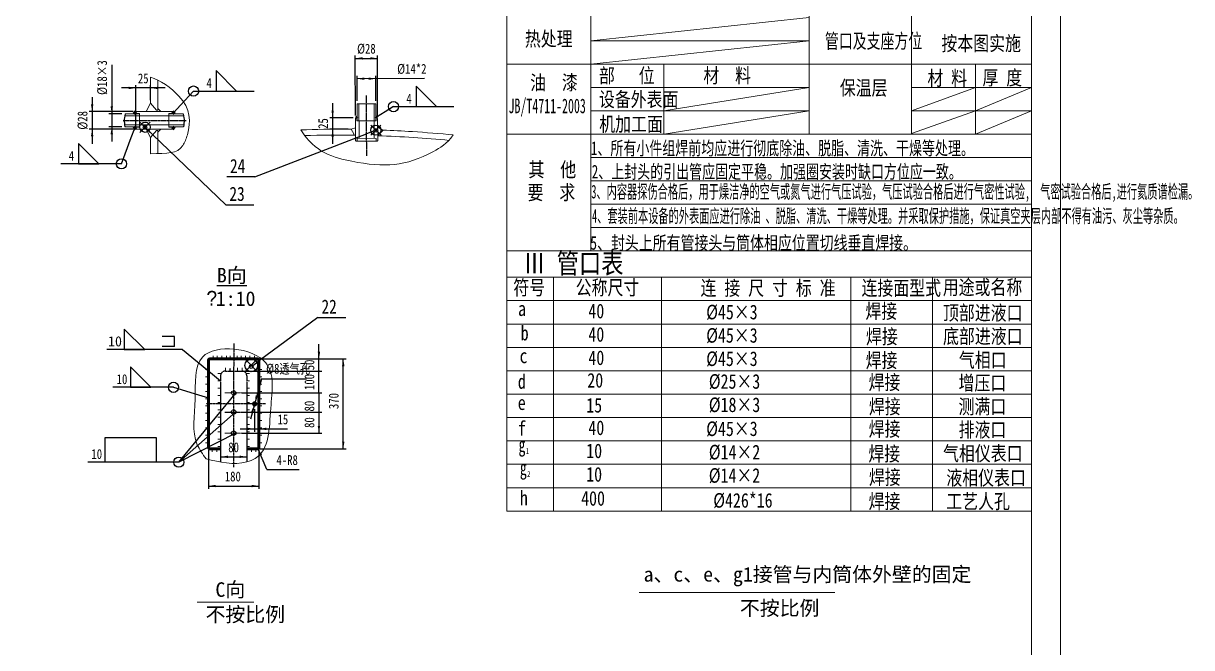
# Model space of a CAD drawing. Header units: millimetres. Extents: x 1505 to 130937, y -44938 to 37032.
# Drawn here: x 76937 to 82950, y 2573 to 5783 of the extents above; entities that cross this region are included whole.
import ezdxf

# ---------------------------------------------------------------- set-up
doc = ezdxf.new("R2010")
doc.units = ezdxf.units.MM
for name, pattern in [('ACISOTGB', [16, 11, -1, 1, -1, 1, -1]), ('AM_ISO08W050', [16, 13, -1, 1, -1]), ('CENTER_1_1', [16, 13, -1, 1, -1])]:
    doc.linetypes.add(name, pattern=pattern)
doc.layers.get('0').update_dxf_attribs({"lineweight": 35})
for name, color, linetype, lineweight in [('01', 7, 'Continuous', 50), ('1轮廓实线层', 7, 'Continuous', 18), ('2细线层', 4, 'Continuous', 18), ('6文字层', 3, 'Continuous', 18), ('AM_0', 7, 'Continuous', 50), ('AM_1', 3, 'ACISOTGB', 25), ('AM_12', 7, 'Continuous', 50), ('AM_4', 3, 'Continuous', 25), ('AM_5', 3, 'Continuous', 25), ('AM_7', 4, 'AM_ISO08W050', 25), ('AM_PAREF', 4, 'Continuous', 25), ('CDRAFT0', 7, 'Continuous', 18), ('KLIN', 1, 'Continuous', 18), ('TILE1', 5, 'Continuous', 18), ('中心线', 4, 'CENTER_1_1', 18), ('文字', 3, 'Continuous', 18)]:
    doc.layers.add(name, color=color, linetype=linetype, lineweight=lineweight)
doc.styles.add('ACANSTS', font='')
doc.styles.add('HZ', font='', dxfattribs={"width": 0.7})
doc.styles.add('PC_TEXTSTYLE', font='', dxfattribs={"width": 0.8})
doc.styles.get("Standard").update_dxf_attribs({"font": 'txt', "width": 0.8})
doc.styles.add('UserTxtStyle1', font='', dxfattribs={"width": 0.6})
doc.styles.add('UserTxtStyle5', font='', dxfattribs={"width": 0.55})
doc.styles.add('UserTxtStyle89', font='')
doc.styles.add('UserTxtStyle99', font='', dxfattribs={"width": 0.75})
doc.styles.get('ACANSTS').set_extended_font_data('宋体')
doc.styles.get('HZ').set_extended_font_data('宋体')
doc.styles.get('PC_TEXTSTYLE').set_extended_font_data('宋体')
doc.styles.get('UserTxtStyle1').set_extended_font_data('宋体')
doc.styles.get('UserTxtStyle5').set_extended_font_data('宋体')
doc.styles.get('UserTxtStyle89').set_extended_font_data('ms pgothic')
doc.styles.get('UserTxtStyle99').set_extended_font_data('宋体')
doc.dimstyles.new('AM_GB$0', dxfattribs={"dimtxt": 3.371484, "dimasz": 2.5, "dimexe": 1, "dimexo": 1, "dimgap": 2.088633, "dimtad": 1, "dimdsep": 46, "dimtxsty": 'Standard', "dimblk": 'NONE', "dimcen": 0, "dimdle": 5, "dimclrd": 256, "dimclre": 256, "dimclrt": 2, "dimadec": 0, "dimazin": 2, "dimtfac": 0.707107, "dimtdec": 3, "dimtmove": 2, "dimatfit": 3, "dimfxl": 1, "dimfrac": 2, "dimtolj": 1, "dimlwd": 18, "dimarcsym": 0})
doc.dimstyles.new('AM_GB$3', dxfattribs={"dimtxt": 3.371484, "dimasz": 2.5, "dimexe": 1, "dimexo": 1, "dimgap": 2.088633, "dimtad": 1, "dimdsep": 46, "dimtxsty": 'Standard', "dimblk": 'NONE', "dimcen": 0, "dimdle": 5, "dimclrd": 256, "dimclre": 256, "dimclrt": 2, "dimadec": 0, "dimazin": 2, "dimtfac": 0.707107, "dimtdec": 3, "dimtmove": 2, "dimatfit": 0, "dimfxl": 1, "dimfrac": 2, "dimtolj": 1, "dimlwd": 18, "dimarcsym": 0})
doc.dimstyles.new('AM_GB$4', dxfattribs={"dimtxt": 3.371484, "dimasz": 2.5, "dimexe": 1, "dimexo": 1, "dimgap": 2.088633, "dimtad": 1, "dimdsep": 46, "dimtxsty": 'Standard', "dimblk": 'NONE', "dimcen": 0, "dimdle": 5, "dimclrd": 256, "dimclre": 256, "dimclrt": 2, "dimadec": 0, "dimazin": 2, "dimtfac": 0.707107, "dimtdec": 3, "dimtofl": 0, "dimtmove": 2, "dimatfit": 0, "dimfxl": 1, "dimfrac": 2, "dimtolj": 1, "dimlwd": 18, "dimarcsym": 0})

# ---------------------------------------------------------------- blocks, each defined once
blk = doc.blocks.new('*X742')
at = {"layer": 'CDRAFT0'}
blk.add_lwpolyline([(375, 150), (375, 12465), (8760, 12465), (8760, 150), (375, 150)], dxfattribs=at)
at = {"layer": 'TILE1'}
blk.add_lwpolyline([(0, 12615), (8910, 12615), (8910, 0), (0, 0)], dxfattribs=at)
blk = doc.blocks.new('*X757')
at = {"layer": 'AM_5'}
for points in [[(77290.9, 5329.7), (77297.1, 5367.2), (77284.6, 5367.2)], [(77290.9, 5239.7), (77297.1, 5202.2), (77284.6, 5202.2)]]:
    blk.add_hatch(color=256, dxfattribs=at).paths.add_polyline_path(points, flags=0)
for p, q in [((77290.9, 5404.7), (77290.9, 5164.7)), ((77501.3, 5329.7), (77275.9, 5329.7)), ((77501.3, 5239.7), (77275.9, 5239.7))]:
    blk.add_line(p, q, dxfattribs=at)
at = {"layer": 'AM_5', "color": 2, "insert": (77242.1, 5284.7), "char_height": 50.57, "width": 159, "attachment_point": 5, "rotation": 90, "line_spacing_factor": 1.37}
blk.add_mtext('%%C28', dxfattribs=at)
blk = doc.blocks.new('_NONE')
blk = doc.blocks.new('*X758')
at = {"layer": 'AM_5'}
for points in [[(77391.8, 5318.5), (77398, 5356), (77385.5, 5356)], [(77391.8, 5251), (77398, 5213.5), (77385.5, 5213.5)]]:
    blk.add_hatch(color=256, dxfattribs=at).paths.add_polyline_path(points, flags=0)
for p, q in [((77391.8, 5570.6), (77391.8, 5176)), ((77443.3, 5318.5), (77376.8, 5318.5)), ((77443.3, 5251), (77376.8, 5251))]:
    blk.add_line(p, q, dxfattribs=at)
at = {"layer": 'AM_5', "color": 2, "insert": (77343, 5504.6), "char_height": 50.57, "width": 252, "attachment_point": 5, "rotation": 90, "line_spacing_factor": 1.37}
blk.add_mtext('%%C18×3', dxfattribs=at)
blk = doc.blocks.new('*X759')
at = {"layer": 'AM_5'}
for points in [[(77516.3, 5451.3), (77478.8, 5445.1), (77478.8, 5457.6)], [(77591.3, 5451.3), (77628.8, 5445.1), (77628.8, 5457.6)]]:
    blk.add_hatch(color=256, dxfattribs=at).paths.add_polyline_path(points, flags=0)
for p, q in [((77666.3, 5451.3), (77441.3, 5451.3)), ((77516.3, 5254.7), (77516.3, 5466.3)), ((77591.3, 5388), (77591.3, 5466.3))]:
    blk.add_line(p, q, dxfattribs=at)
at = {"layer": 'AM_5', "color": 2, "insert": (77553.8, 5500.1), "char_height": 50.57, "width": 105, "attachment_point": 5, "line_spacing_factor": 1.37}
blk.add_mtext('25', dxfattribs=at)
blk = doc.blocks.new('*X763')
at = {"layer": 'AM_5'}
for points in [[(77889.3, 3404.2), (77926.8, 3410.5), (77926.8, 3398)], [(78149.3, 3404.2), (78111.8, 3410.5), (78111.8, 3398)]]:
    blk.add_hatch(color=256, dxfattribs=at).paths.add_polyline_path(points, flags=0)
for p, q in [((77889.3, 3588.1), (77889.3, 3389.2)), ((78149.3, 3588.1), (78149.3, 3389.2)), ((77889.3, 3404.2), (78149.3, 3404.2))]:
    blk.add_line(p, q, dxfattribs=at)
at = {"layer": 'AM_5', "color": 2, "insert": (78014.9, 3453), "char_height": 50.57, "width": 138, "attachment_point": 5, "line_spacing_factor": 1.37}
blk.add_mtext('180', dxfattribs=at)
blk = doc.blocks.new('*X764')
at = {"layer": 'AM_5'}
blk.add_hatch(color=256, dxfattribs=at).paths.add_polyline_path([(78458.2, 4058.1), (78451.9, 4095.6), (78464.4, 4095.6)], flags=0)
h = blk.add_hatch(color=256, dxfattribs=at)
edge = h.paths.add_edge_path(flags=0)
edge.add_arc((78458.2, 3995.6), 4.69, 0, 360)
for p, q in [((78458.2, 3920.6), (78458.2, 4133.1)), ((78034.3, 4058.1), (78473.2, 4058.1)), ((78034.3, 3995.6), (78473.2, 3995.6))]:
    blk.add_line(p, q, dxfattribs=at)
at = {"layer": 'AM_5', "color": 2, "insert": (78409.4, 4026.9), "char_height": 50.57, "width": 105, "attachment_point": 5, "rotation": 90, "line_spacing_factor": 1.37}
blk.add_mtext('50', dxfattribs=at)
blk = doc.blocks.new('_DOTSMALL')
at = {"color": 0, "linetype": 'ByBlock', "const_width": 0.5}
blk.add_lwpolyline([(-0.0625, 0, 1), (0.0625, 0, 1)], format="xyb", close=True, dxfattribs=at)
blk = doc.blocks.new('*X765')
at = {"layer": 'AM_5'}
for points in [[(77951.8, 3554.5), (77989.3, 3560.7), (77989.3, 3548.2)], [(78086.8, 3554.5), (78049.3, 3560.7), (78049.3, 3548.2)]]:
    blk.add_hatch(color=256, dxfattribs=at).paths.add_polyline_path(points, flags=0)
for p, q in [((77951.8, 3930.6), (77951.8, 3539.5)), ((78086.8, 3930.6), (78086.8, 3539.5)), ((77951.8, 3554.5), (78086.8, 3554.5))]:
    blk.add_line(p, q, dxfattribs=at)
at = {"layer": 'AM_5', "color": 2, "insert": (78019, 3603.2), "char_height": 50.57, "width": 105, "attachment_point": 5, "line_spacing_factor": 1.37}
blk.add_mtext('80', dxfattribs=at)
blk = doc.blocks.new('*X766')
at = {"layer": 'AM_5'}
blk.add_line((78030.4, 3786.2), (77736.6, 3527.1), dxfattribs=at)
at = {"layer": 'AM_5', "color": 2}
blk.add_line((77736.6, 3527.1), (77736.6, 3527.1), dxfattribs=at)
blk = doc.blocks.new('*X767')
at = {"layer": 'AM_5'}
blk.add_line((78030.5, 3676.1), (77736.6, 3527.1), dxfattribs=at)
at = {"layer": 'AM_5', "color": 2}
blk.add_line((77736.6, 3527.1), (77736.6, 3527.1), dxfattribs=at)
blk = doc.blocks.new('*X768')
at = {"layer": 'AM_5', "color": 3}
for p, q in [((77812.9, 5435.3), (77745.1, 5362.5)), ((77812.9, 5435.3), (78124.2, 5435.3)), ((77745.1, 5362.5), (77709.3, 5324.1))]:
    blk.add_line(p, q, dxfattribs=at)
at = {"layer": 'AM_5', "color": 2}
blk.add_lwpolyline([(77929.2, 5435.3), (78034.2, 5435.3), (77929.2, 5540.3), (77929.2, 5435.3)], dxfattribs=at)
blk.add_circle((77812.9, 5435.3), 26.2, dxfattribs=at)
at = {"layer": 'AM_5', "color": 2, "insert": (77879.3, 5451.1), "char_height": 50.6, "width": 33.75, "attachment_point": 7, "line_spacing_factor": 1.37}
blk.add_mtext('4', dxfattribs=at)
blk = doc.blocks.new('*X769')
at = {"layer": 'AM_5', "color": 3}
for p, q in [((77492.3, 5196.2), (77510.8, 5245.3)), ((77441.4, 5061), (77492.3, 5196.2)), ((77441.4, 5061), (77130.1, 5061))]:
    blk.add_line(p, q, dxfattribs=at)
at = {"layer": 'AM_5', "color": 2}
blk.add_lwpolyline([(77220.1, 5061), (77325.1, 5061), (77220.1, 5166), (77220.1, 5061)], dxfattribs=at)
blk.add_circle((77441.4, 5061), 26.2, dxfattribs=at)
at = {"layer": 'AM_5', "color": 2, "insert": (77170.2, 5076.7), "char_height": 50.6, "width": 33.75, "attachment_point": 7, "line_spacing_factor": 1.37}
blk.add_mtext('4', dxfattribs=at)
blk = doc.blocks.new('*X779')
at = {"layer": 'AM_PAREF'}
for p, q in [((78076.9, 3991.9), (78142.5, 4057.5)), ((78076.9, 4057.5), (78142.5, 3991.9))]:
    blk.add_line(p, q, dxfattribs=at)
blk.add_circle((78109.7, 4024.7), 32.8, dxfattribs=at)
blk = doc.blocks.new('*X784')
at = {"layer": 'AM_PAREF'}
for p, q in [((78725, 5260.2), (78777.7, 5207.9)), ((78725.2, 5207.7), (78777.5, 5260.4))]:
    blk.add_line(p, q, dxfattribs=at)
blk.add_circle((78751.3, 5234.1), 26.2, dxfattribs=at)
blk = doc.blocks.new('*X800')
at = {"layer": 'AM_PAREF'}
for p, q in [((77536.7, 5222.7), (77589.2, 5275.2)), ((77536.7, 5275.2), (77589.2, 5222.7))]:
    blk.add_line(p, q, dxfattribs=at)
blk.add_circle((77562.9, 5249), 26.2, dxfattribs=at)
blk = doc.blocks.new('*X812')
at = {"layer": 'AM_5'}
for points in [[(78645.5, 5603.1), (78682.9, 5609.5), (78683, 5597)], [(78759.5, 5603.5), (78721.9, 5609.6), (78722, 5597.1)]]:
    blk.add_hatch(color=256, dxfattribs=at).paths.add_polyline_path(points, flags=0)
for p, q in [((78646.4, 5309.6), (78645.4, 5618.1)), ((78645.5, 5603.1), (78759.5, 5603.5)), ((78760.4, 5310), (78759.4, 5618.5))]:
    blk.add_line(p, q, dxfattribs=at)
at = {"layer": 'AM_5', "color": 2, "insert": (78702.3, 5652), "char_height": 50.57, "width": 159, "attachment_point": 5, "rotation": 0.17847, "line_spacing_factor": 1.37}
blk.add_mtext('%%C28', dxfattribs=at)
blk = doc.blocks.new('*X813')
at = {"layer": 'AM_5'}
for points in [[(78654.8, 5498.7), (78692.3, 5492.5), (78692.3, 5505)], [(78750.8, 5499), (78713.3, 5492.6), (78713.3, 5505.1)]]:
    blk.add_hatch(color=256, dxfattribs=at).paths.add_polyline_path(points, flags=0)
for p, q in [((78655.1, 5384.8), (78654.7, 5513.7)), ((79001.7, 5499.8), (78654.8, 5498.7)), ((78751.1, 5385.1), (78750.7, 5514))]:
    blk.add_line(p, q, dxfattribs=at)
at = {"layer": 'AM_5', "color": 2, "insert": (78936.3, 5548.3), "char_height": 50.57, "width": 249, "attachment_point": 5, "rotation": 0.17847, "line_spacing_factor": 1.37}
blk.add_mtext('%%C14*2', dxfattribs=at)
blk = doc.blocks.new('*X816')
at = {"layer": 'AM_5'}
h = blk.add_hatch(color=256, dxfattribs=at)
edge = h.paths.add_edge_path(flags=0)
edge.add_arc((78458.2, 3995.6), 4.69, 0, 360)
h = blk.add_hatch(color=256, dxfattribs=at)
edge = h.paths.add_edge_path(flags=0)
edge.add_arc((78458.2, 3882.8), 4.69, 0, 360)
for p, q in [((78053.4, 3995.6), (78473.2, 3995.6)), ((78458.2, 3882.8), (78458.2, 3995.6)), ((78060.9, 3882.8), (78473.2, 3882.8))]:
    blk.add_line(p, q, dxfattribs=at)
at = {"layer": 'AM_5', "color": 2, "insert": (78409.4, 3939.2), "char_height": 50.57, "width": 138, "attachment_point": 5, "rotation": 90, "line_spacing_factor": 1.37}
blk.add_mtext('100', dxfattribs=at)
blk = doc.blocks.new('*X817')
at = {"layer": 'AM_5'}
h = blk.add_hatch(color=256, dxfattribs=at)
edge = h.paths.add_edge_path(flags=0)
edge.add_arc((78458.2, 3882.8), 4.69, 0, 360)
h = blk.add_hatch(color=256, dxfattribs=at)
edge = h.paths.add_edge_path(flags=0)
edge.add_arc((78458.2, 3784.8), 4.69, 0, 360)
for p, q in [((78079.3, 3882.8), (78473.2, 3882.8)), ((78458.2, 3882.8), (78458.2, 3784.8)), ((78079.3, 3784.8), (78473.2, 3784.8))]:
    blk.add_line(p, q, dxfattribs=at)
at = {"layer": 'AM_5', "color": 2, "insert": (78409.4, 3815.1), "char_height": 50.57, "width": 105, "attachment_point": 5, "rotation": 90, "line_spacing_factor": 1.37}
blk.add_mtext('80', dxfattribs=at)
blk = doc.blocks.new('*X818')
at = {"layer": 'AM_5'}
h = blk.add_hatch(color=256, dxfattribs=at)
edge = h.paths.add_edge_path(flags=0)
edge.add_arc((78458.2, 3784.8), 4.69, 0, 360)
blk.add_hatch(color=256, dxfattribs=at).paths.add_polyline_path([(78458.2, 3676.1), (78464.4, 3713.6), (78451.9, 3713.6)], flags=0)
for p, q in [((78060.9, 3784.8), (78473.2, 3784.8)), ((78458.2, 3784.8), (78458.2, 3676.1)), ((78060.9, 3676.1), (78473.2, 3676.1))]:
    blk.add_line(p, q, dxfattribs=at)
at = {"layer": 'AM_5', "color": 2, "insert": (78409.4, 3730.5), "char_height": 50.57, "width": 105, "attachment_point": 5, "rotation": 90, "line_spacing_factor": 1.37}
blk.add_mtext('80', dxfattribs=at)
blk = doc.blocks.new('*X819')
at = {"layer": 'AM_5'}
blk.add_hatch(color=256, dxfattribs=at).paths.add_polyline_path([(78144.7, 3596.2), (78153.6, 3559.3), (78165.1, 3564.2)], flags=0)
for q in [(78141.8, 3603.1), (78357, 3488.5)]:
    blk.add_line((78190.5, 3488.5), q, dxfattribs=at)
at = {"layer": 'AM_5', "color": 2, "insert": (78294.7, 3537.3), "char_height": 50.57, "width": 237, "attachment_point": 5, "line_spacing_factor": 1.37}
blk.add_mtext('4-R8', dxfattribs=at)
blk = doc.blocks.new('*X820')
at = {"layer": 'AM_5', "color": 3}
for p, q in [((78841.9, 5355.1), (78798.4, 5328.7)), ((78841.9, 5355.1), (79153.2, 5355.1)), ((78798.4, 5328.7), (78753.6, 5301.4))]:
    blk.add_line(p, q, dxfattribs=at)
at = {"layer": 'AM_5', "color": 2}
blk.add_lwpolyline([(78958.2, 5355.1), (79063.2, 5355.1), (78958.2, 5460.1), (78958.2, 5355.1)], dxfattribs=at)
blk.add_circle((78841.9, 5355.1), 26.2, dxfattribs=at)
at = {"layer": 'AM_5', "color": 2, "insert": (78908.3, 5370.9), "char_height": 50.6, "width": 33.75, "attachment_point": 7, "line_spacing_factor": 1.37}
blk.add_mtext('4', dxfattribs=at)
blk = doc.blocks.new('*X821')
at = {"layer": 'AM_5'}
for points in [[(78528.8, 5297.7), (78535, 5335.2), (78522.5, 5335.2)], [(78528.8, 5238.9), (78535, 5201.4), (78522.5, 5201.4)]]:
    blk.add_hatch(color=256, dxfattribs=at).paths.add_polyline_path(points, flags=0)
for p, q in [((78528.8, 5372.7), (78528.8, 5163.9)), ((78634.4, 5297.7), (78513.8, 5297.7)), ((78608.9, 5238.9), (78513.8, 5238.9))]:
    blk.add_line(p, q, dxfattribs=at)
at = {"layer": 'AM_5', "color": 2, "insert": (78480, 5268.3), "char_height": 50.57, "width": 105, "attachment_point": 5, "rotation": 90, "line_spacing_factor": 1.37}
blk.add_mtext('25', dxfattribs=at)
blk = doc.blocks.new('*X849')
at = {"layer": 'AM_5'}
for points in [[(78128.4, 3832.7), (78144.4, 3867.1), (78132.3, 3870.5)], [(78125.2, 3821.1), (78121.2, 3783.3), (78109.1, 3786.6)]]:
    blk.add_hatch(color=256, dxfattribs=at).paths.add_polyline_path(points, flags=0)
for q in [(78105.2, 3748.8), (78394.2, 3956)]:
    blk.add_line((78162.4, 3956), q, dxfattribs=at)
at = {"layer": 'AM_5', "color": 2, "insert": (78299.3, 4004.8), "char_height": 50.57, "width": 376.583, "attachment_point": 5, "line_spacing_factor": 1.37}
blk.add_mtext('%%C8透气孔', dxfattribs=at)
blk = doc.blocks.new('*X850')
at = {"layer": 'AM_5'}
for points in [[(78126.8, 3698.1), (78089.3, 3704.3), (78089.3, 3691.8)], [(78149.3, 3698.1), (78186.8, 3704.3), (78186.8, 3691.8)]]:
    blk.add_hatch(color=256, dxfattribs=at).paths.add_polyline_path(points, flags=0)
for p, q in [((78126.8, 3799.4), (78126.8, 3683.1)), ((78149.3, 3787.6), (78149.3, 3683.1)), ((78051.8, 3698.1), (78296.4, 3698.1))]:
    blk.add_line(p, q, dxfattribs=at)
at = {"layer": 'AM_5', "color": 2, "insert": (78272.4, 3746.8), "char_height": 50.57, "width": 105, "attachment_point": 5, "line_spacing_factor": 1.37}
blk.add_mtext('15', dxfattribs=at)
blk = doc.blocks.new('*X865')
at = {"layer": 'AM_5', "color": 3}
for p, q in [((77709.1, 3911.8), (77397.8, 3911.8)), ((77709.1, 3911.8), (77839, 3872.5)), ((77839, 3872.5), (77889.3, 3857.3))]:
    blk.add_line(p, q, dxfattribs=at)
at = {"layer": 'AM_5', "color": 2}
blk.add_lwpolyline([(77487.8, 3911.8), (77592.8, 3911.8), (77487.8, 4016.8), (77487.8, 3911.8)], dxfattribs=at)
blk.add_circle((77709.1, 3911.8), 26.2, dxfattribs=at)
at = {"layer": 'AM_5', "color": 2, "insert": (77416.9, 3927.6), "char_height": 50.57, "width": 63, "attachment_point": 7, "line_spacing_factor": 1.37}
blk.add_mtext('10', dxfattribs=at)
blk = doc.blocks.new('*X866')
at = {"layer": 'AM_5', "color": 2}
for p, q in [((77561.1, 4105.6), (77456.1, 4210.6)), ((77456.1, 4210.6), (77456.1, 4105.6)), ((77714.1, 4173.8), (77651.1, 4173.8)), ((77714.1, 4121.3), (77714.1, 4173.8)), ((77456.1, 4105.6), (77561.1, 4105.6)), ((77714.1, 4121.3), (77651.1, 4121.3))]:
    blk.add_line(p, q, dxfattribs=at)
at = {"layer": 'AM_5', "color": 3}
for p, q in [((77756.1, 4105.6), (77366.1, 4105.6)), ((77756.1, 4105.6), (77911.1, 3978.8)), ((77911.1, 3978.8), (77951.8, 3945.6))]:
    blk.add_line(p, q, dxfattribs=at)
at = {"layer": 'AM_5', "color": 2, "insert": (77444.1, 4121.3), "char_height": 52.5, "width": 232.5, "attachment_point": 9, "style": 'ACANSTS'}
blk.add_mtext('10', dxfattribs=at)
blk = doc.blocks.new('*X867')
at = {"layer": 'AM_5', "color": 3}
for p, q in [((77997.1, 3842.4), (78030.5, 3882.8)), ((77736.6, 3527.1), (77997.1, 3842.4)), ((77736.6, 3527.1), (77267.8, 3527.1))]:
    blk.add_line(p, q, dxfattribs=at)
at = {"layer": 'AM_5', "color": 2}
blk.add_lwpolyline([(77357.8, 3527.1), (77357.8, 3653.1), (77620.3, 3653.1), (77620.3, 3527.1)], dxfattribs=at)
blk.add_circle((77736.6, 3527.1), 26.2, dxfattribs=at)
at = {"layer": 'AM_5', "color": 2, "insert": (77286.9, 3542.8), "char_height": 50.57, "width": 63, "attachment_point": 7, "line_spacing_factor": 1.37}
blk.add_mtext('10', dxfattribs=at)
blk = doc.blocks.new('*X868')
at = {"layer": 'AM_5'}
for points in [[(78583.2, 4058.1), (78577, 4020.6), (78589.5, 4020.6)], [(78583.2, 3595.6), (78577, 3633.1), (78589.5, 3633.1)]]:
    blk.add_hatch(color=256, dxfattribs=at).paths.add_polyline_path(points, flags=0)
for p, q in [((78117.7, 4058.1), (78598.2, 4058.1)), ((78583.2, 3595.6), (78583.2, 4058.1)), ((78148.7, 3595.6), (78598.2, 3595.6))]:
    blk.add_line(p, q, dxfattribs=at)
at = {"layer": 'AM_5', "color": 2, "insert": (78534.5, 3841.2), "char_height": 50.57, "width": 150, "attachment_point": 5, "rotation": 90, "line_spacing_factor": 1.37}
blk.add_mtext('370', dxfattribs=at)
blk = doc.blocks.new('*X966')
at = {"layer": 'AM_5', "color": 3}
for p, q in [((78453.3, 4271.2), (78151.9, 4049.4)), ((78453.3, 4271.2), (78597, 4271.2)), ((78117.1, 4023.9), (78151.9, 4049.4))]:
    blk.add_line(p, q, dxfattribs=at)
blk.add_circle((78109.6, 4018.3), 9.38, dxfattribs=at)
at = {"layer": 'AM_5', "color": 2, "insert": (78471.3, 4290.8), "char_height": 72.25, "width": 102.857, "attachment_point": 7, "line_spacing_factor": 1.37}
blk.add_mtext('22', dxfattribs=at)
blk = doc.blocks.new('*X967')
at = {"layer": 'AM_5', "color": 3}
for p, q in [((77569.7, 5242.5), (77600.8, 5212.6)), ((77978.6, 4849.8), (77600.8, 5212.6)), ((77978.6, 4849.8), (78122.4, 4849.8))]:
    blk.add_line(p, q, dxfattribs=at)
blk.add_circle((77562.9, 5249), 9.38, dxfattribs=at)
at = {"layer": 'AM_5', "color": 2, "insert": (77997.4, 4869.5), "char_height": 72.25, "width": 102.857, "attachment_point": 7, "line_spacing_factor": 1.37}
blk.add_mtext('23', dxfattribs=at)
blk = doc.blocks.new('*X968')
at = {"layer": 'AM_5', "color": 3}
for p, q in [((78127.5, 4994.1), (78702.3, 5215.2)), ((78742.6, 5230.7), (78702.3, 5215.2)), ((78127.5, 4994.1), (77983.7, 4994.1))]:
    blk.add_line(p, q, dxfattribs=at)
blk.add_circle((78751.3, 5234.1), 9.37, dxfattribs=at)
at = {"layer": 'AM_5', "color": 2, "insert": (78000.3, 5013.8), "char_height": 72.25, "width": 106.071, "attachment_point": 7, "line_spacing_factor": 1.37}
blk.add_mtext('24', dxfattribs=at)

msp = doc.modelspace()

# ---------------------------------------------------------------- linework, layer by layer
at = {"layer": '01'}
for p, q in [((77889.25879, 4050.63551), (77889.25879, 3603.13551)), ((77896.75879, 4058.13551), (78141.75879, 4058.13551)), ((77951.75879, 4058.13551), (78086.75879, 4058.13551)), ((78149.25879, 4050.63551), (78149.25879, 3603.13551)), ((78149.25879, 3995.63551), (78149.25879, 3658.13551)), ((77896.75879, 3595.63551), (77951.75879, 3595.63551)), ((78086.75879, 3595.63551), (78141.75879, 3595.63551))]:
    msp.add_line(p, q, dxfattribs=at)
for centre, start, end in [((77896.75879, 4050.63551), 90, 180), ((78141.75879, 4050.63551), 0, 90), ((77896.75879, 3603.13551), 180, 270), ((78141.75879, 3603.13551), 270, 0)]:
    msp.add_arc(centre, 7.5, start, end, dxfattribs=at)
at = {"layer": '1轮廓实线层'}
for p, q in [((78655.46597, 5282.67739), (78655.1946, 5369.7977)), ((78751.46551, 5282.97641), (78751.19414, 5370.09673)), ((77460.07785, 5318.46725), (77535.04505, 5318.46725)), ((77516.29505, 5320.34225), (77535.04505, 5320.34225)), ((77685.04505, 5320.34225), (77703.79505, 5320.34225)), ((77685.04505, 5318.46725), (77760.01225, 5318.46725)), ((77458.95526, 5250.96725), (77535.04505, 5250.96725)), ((77516.29505, 5249.09225), (77535.04505, 5249.09225)), ((77685.04505, 5250.96725), (77761.13484, 5250.96725)), ((77685.04505, 5249.09225), (77703.79505, 5249.09225))]:
    msp.add_line(p, q, dxfattribs=at)
at = {"layer": '2细线层'}
for points, knots in [([(77591.29505, 5505.98033), (77639.04221, 5492.12431), (77794.79987, 5386.65501), (77801.96636, 5259.37174), (77743.48897, 5108.11221), (77679.28901, 5116.91222), (77591.29505, 5112.60034)], [0, 0, 0, 0, 153.0983769008, 394.1556572338, 463.8025439565, 680.3784445511, 680.3784445511, 680.3784445511, 680.3784445511]), ([(79149.51599, 5209.58475), (79117.54445, 5164.57062), (78926.59246, 5049.22142), (78745.94019, 5037.28623), (78434.21903, 5118.78998), (78364.66366, 5235.66668)], [0, 0, 0, 0, 123.5976372998, 649.7831362165, 917.5544631448, 917.5544631448, 917.5544631448, 917.5544631448])]:
    msp.add_open_spline(points, degree=3, knots=knots, dxfattribs=at)
at = {"layer": '6文字层'}
for p, q in [((80106.97369, 2856.36138), (81113.25342, 2856.36138)), ((77831.63249, 2807.15275), (78122.33933, 2807.15275))]:
    msp.add_line(p, q, dxfattribs=at)
at = {"layer": 'AM_0'}
for p, q in [((77505.33958, 5318.46725), (77516.29505, 5329.71725)), ((77714.75052, 5318.46725), (77703.79505, 5329.71725)), ((78649.41928, 5297.65863), (78655.39893, 5304.20008)), ((78757.41875, 5297.99503), (78751.39846, 5304.49911)), ((77505.33958, 5250.96725), (77516.29505, 5239.71725)), ((77714.75052, 5250.96725), (77703.79505, 5239.71725))]:
    msp.add_line(p, q, dxfattribs=at)
msp.add_circle((78126.75879, 3826.88551), 6, dxfattribs=at)
at = {"layer": 'AM_1', "linetype": 'ACISOTGB', "lineweight": 25}
for p, q in [((77951.75879, 3970.63551), (77951.75879, 3527.53223)), ((77976.75879, 3995.63551), (78061.75879, 3995.63551)), ((78000.94008, 3995.63551), (78000.94008, 4011.59007)), ((78086.75879, 3970.63551), (78086.75879, 3528.39926))]:
    msp.add_line(p, q, dxfattribs=at)
for centre in [(78019.25879, 3882.82745), (78019.25879, 3784.79479), (78019.25879, 3676.1312)]:
    msp.add_circle(centre, 11.25, dxfattribs=at)
for centre, start, end in [((77976.75879, 3970.63551), 90, 180), ((78061.75879, 3970.63551), 0, 90)]:
    msp.add_arc(centre, 25, start, end, dxfattribs=at)
at = {"layer": 'AM_4'}
for points in [[(77460.07785, 5318.46725), (77458.32594, 5307.26119), (77457.06079, 5298.42818), (77456.26925, 5291.17721), (77455.93817, 5284.71725), (77456.05438, 5278.25729), (77456.60474, 5271.00631), (77457.57608, 5262.1733), (77458.95526, 5250.96725)], [(77760.01225, 5318.46725), (77761.76416, 5307.26119), (77763.02931, 5298.42818), (77763.82085, 5291.17721), (77764.15193, 5284.71725), (77764.03572, 5278.25729), (77763.48536, 5271.00631), (77762.51402, 5262.1733), (77761.13484, 5250.96725)]]:
    msp.add_lwpolyline(points, dxfattribs=at)
at = {"layer": 'AM_7', "linetype": 'AM_ISO08W050', "lineweight": 25}
for p, q in [((78704.02757, 5102.45576), (78703.06011, 5413.04973)), ((77450.63388, 5284.71725), (77775.36543, 5284.71725)), ((78019.25879, 4137.22042), (78018.93634, 3500.44968)), ((78182.24977, 3826.88551), (77877.9329, 3826.88551)), ((78126.75879, 3814.35087), (78126.75879, 3839.42015)), ((77974.25879, 3784.79479), (78064.25879, 3784.79479))]:
    msp.add_line(p, q, dxfattribs=at)
at = {"layer": 'CDRAFT0', "color": 7}
for p, q in [((79425.39559, 9893.80741), (79426.1674, 3274.55687)), ((79425.67137, 4613.81273), (82125.54502, 4613.81273)), ((79425.8235, 4613.81273), (82125.8208, 4613.81273)), ((79425.8235, 4613.81273), (82125.8208, 4613.81273)), ((79425.8235, 4613.81273), (82125.54502, 4613.81273)), ((79425.8235, 4613.81273), (82125.54502, 4613.81273)), ((79425.8235, 4477.46281), (82125.8235, 4477.46281)), ((79425.8262, 4477.46281), (82125.8235, 4477.46281)), ((79426.1674, 3274.55687), (82126.86447, 3274.55687))]:
    msp.add_line(p, q, dxfattribs=at)
at = {"layer": 'CDRAFT0', "color": 1}
for p, q in [((81507.59839, 6776.51793), (81507.59839, 5693.81165)), ((80982.18902, 6053.81129), (80982.18902, 5213.81213)), ((79858.41713, 5693.81165), (80982.18902, 5693.81165)), ((81507.59839, 5696.51901), (81507.59839, 5216.51949)), ((79425.54772, 5573.81177), (81510.20578, 5573.81177)), ((80233.00776, 5573.81177), (80233.00776, 5213.81213)), ((81499.36883, 5573.81177), (82125.54502, 5573.81177)), ((81838.27902, 5573.81177), (81838.27902, 5213.81213)), ((79858.41713, 5453.81189), (80982.18902, 5453.81189)), ((81507.59839, 5453.81189), (82125.54502, 5453.81189)), ((79858.41713, 5333.81201), (80982.18902, 5333.81201)), ((81507.59839, 5333.81201), (82125.54502, 5333.81201)), ((79425.54772, 5213.81213), (81400.86561, 5213.81213)), ((81400.86561, 5213.81213), (82125.54502, 5213.81213)), ((79858.41713, 5093.81225), (82125.54502, 5093.81225)), ((79858.41713, 4973.81237), (82125.54502, 4973.81237)), ((79858.41713, 4853.81249), (82125.54502, 4853.81249)), ((79858.41713, 4733.81261), (82125.54502, 4733.81261)), ((80220.8254, 4477.46281), (80220.8254, 3274.55687)), ((81195.82443, 4477.46281), (81195.82443, 3274.55687)), ((81615.82401, 4477.46281), (81615.82401, 3274.55687)), ((79425.8262, 4357.46293), (82125.8235, 4357.46293)), ((79425.8262, 4236.08755), (82125.8235, 4236.08755))]:
    msp.add_line(p, q, dxfattribs=at)
at = {"layer": 'CDRAFT0'}
for p, q in [((77591.29505, 5505.98033), (77591.29505, 5372.96985)), ((77628.79505, 5490.99635), (77628.79505, 5337.21725)), ((77591.29505, 5372.96985), (77568.79505, 5329.71725)), ((77621.29505, 5337.21725), (77591.29505, 5372.96985)), ((78751.19414, 5370.09673), (78655.1946, 5369.7977)), ((78664.74764, 5192.26466), (78664.19456, 5369.82574)), ((78742.74877, 5192.02169), (78742.19418, 5370.0687)), ((77458.27613, 5307.21725), (77761.77046, 5307.21725)), ((77516.29505, 5329.71725), (77516.29505, 5318.46725)), ((77516.29505, 5329.71725), (77703.79505, 5329.71725)), ((77535.04505, 5320.34225), (77535.04505, 5249.09225)), ((77621.29505, 5337.21725), (77628.79505, 5337.21725)), ((77643.79505, 5329.71725), (77628.79505, 5344.71725)), ((77685.04505, 5320.34225), (77685.04505, 5249.09225)), ((77703.79505, 5329.71725), (77703.79505, 5318.46725)), ((77703.79505, 5329.71725), (77703.79505, 5318.46725)), ((78649.41928, 5297.65863), (78646.42864, 5294.6493)), ((78649.41928, 5297.65863), (78646.42864, 5294.6493)), ((78646.78476, 5180.32055), (78646.42864, 5294.6493)), ((78655.41925, 5297.67731), (78649.41928, 5297.65863)), ((78655.41925, 5297.67731), (78649.41928, 5297.65863)), ((78649.41928, 5297.65863), (78655.41925, 5297.67731)), ((78653.96598, 5282.67271), (78653.91926, 5297.67264)), ((78757.41875, 5297.99503), (78751.41878, 5297.97634)), ((78757.41875, 5297.99503), (78751.41878, 5297.97634)), ((78752.9655, 5282.98109), (78752.91877, 5297.98101)), ((78757.41875, 5297.99503), (78760.42808, 5295.00439)), ((78757.41875, 5297.99503), (78760.42808, 5295.00439)), ((78760.78529, 5180.32584), (78760.42808, 5295.00439)), ((77457.57125, 5262.21725), (77762.51885, 5262.21725)), ((77516.29505, 5250.96725), (77516.29505, 5239.71725)), ((77516.29505, 5239.71725), (77516.29505, 5250.96725)), ((77516.29505, 5239.71725), (77703.79505, 5239.71725)), ((77591.29505, 5196.46464), (77568.79505, 5239.71725)), ((77621.29505, 5232.21725), (77591.29505, 5196.46464)), ((77621.29505, 5232.21725), (77628.79505, 5232.21725)), ((77643.79505, 5239.71725), (77628.79505, 5224.71725)), ((77628.79505, 5232.21725), (77628.79505, 5114.02855)), ((77703.79505, 5250.96725), (77703.79505, 5239.71725)), ((77703.79505, 5250.96725), (77703.79505, 5239.71725)), ((77703.79505, 5239.71725), (77703.79505, 5250.96725)), ((78646.57735, 5246.90523), (78623.9289, 5238.93073)), ((78638.22468, 5214.75485), (78623.9289, 5238.93073)), ((78752.9655, 5282.98109), (78653.96598, 5282.67271)), ((78760.56702, 5250.40106), (78787.86533, 5234.80593)), ((78766.25457, 5211.59652), (78787.90448, 5234.80439)), ((77591.29505, 5196.46464), (77591.29505, 5112.60034)), ((78638.24337, 5208.75488), (78638.22468, 5214.75485)), ((78649.7754, 5177.31122), (78646.78476, 5180.32055)), ((78649.7754, 5177.31122), (78646.78476, 5180.32055)), ((78655.77537, 5177.29253), (78649.7754, 5177.31122)), ((78655.77537, 5177.29253), (78649.7754, 5177.31122)), ((78649.7754, 5177.31122), (78655.77537, 5177.29253)), ((78650.08988, 5177.31024), (78758.08936, 5177.31024)), ((78654.3221, 5192.29713), (78654.27538, 5177.29721)), ((78753.32162, 5191.98876), (78654.3221, 5192.29713)), ((78753.32162, 5191.98876), (78753.2759, 5177.31024)), ((78758.08936, 5177.31024), (78760.78529, 5180.32584)), ((78766.27326, 5205.59655), (78766.25457, 5211.59652))]:
    msp.add_line(p, q, dxfattribs=at)
for start_param, end_param in [(1.8792681638, 1.9671948595), (1.7226772147, 1.8418990524)]:
    msp.add_ellipse((79330.57911, 3565.80736), major_axis=(3103.02204, -541.99097), ratio=0.5, start_param=start_param, end_param=end_param, dxfattribs=at)
for points, knots in [([(78364.66366, 5235.66668), (78442.77453, 5238.52335), (78521.87016, 5239.67847), (78609.11033, 5239.07675), (78616.51651, 5239.01106), (78623.9289, 5238.93073)], [0, 0, 0, 0, 237.3322043065, 237.3322043065, 259.3286966607, 259.3286966607, 259.3286966607, 259.3286966607]), ([(78787.86533, 5234.80593), (78838.0259, 5232.83344), (78888.39975, 5230.20714), (79008.88125, 5222.39147), (79079.13017, 5216.60491), (79149.51599, 5209.58475)], [0, 0, 0, 0, 152.0684200011, 152.0684200011, 362.598224233, 362.598224233, 362.598224233, 362.598224233])]:
    msp.add_open_spline(points, degree=3, knots=knots, dxfattribs=at)
at = {"layer": 'KLIN'}
for p, q in [((79858.41713, 8093.80925), (79858.41713, 5693.81165)), ((79858.41713, 5813.81153), (79858.41713, 4613.81273)), ((79858.41713, 5693.81165), (80982.18902, 5813.81153)), ((79858.41713, 5573.81177), (80982.18902, 5693.81165)), ((80233.00776, 5333.81201), (80982.18902, 5453.81189)), ((81507.59839, 5333.81201), (81838.27902, 5453.81189)), ((81838.27902, 5333.81201), (82125.54502, 5453.81189)), ((80233.00776, 5213.81213), (80982.18902, 5333.81201)), ((81507.59839, 5216.51949), (81838.27902, 5333.81201)), ((81838.27902, 5213.81213), (82125.54502, 5333.81201)), ((79665.82596, 3274.55687), (79665.82596, 4477.46281)), ((79425.8262, 4357.46293), (82125.8235, 4357.46293)), ((79425.8262, 4116.08779), (82125.8235, 4116.08779)), ((79425.8262, 3996.08779), (82125.8235, 3996.08779)), ((79425.8262, 3876.08791), (82125.8235, 3876.08791)), ((79425.8262, 3756.08803), (82125.8235, 3756.08803)), ((79425.67407, 3636.08815), (82125.8235, 3636.08815)), ((79425.67407, 3516.08815), (82125.8235, 3516.08815)), ((79426.19456, 3395.32251), (82126.34399, 3395.32251))]:
    msp.add_line(p, q, dxfattribs=at)
at = {"layer": '中心线', "linetype": 'CENTER_1_1', "lineweight": 18}
for p, q in [((77974.25879, 3882.82745), (78064.25879, 3882.82745)), ((77974.25879, 3676.1312), (78064.25879, 3676.1312))]:
    msp.add_line(p, q, dxfattribs=at)
at = {"layer": '文字'}
for p, q in [((77912.91419, 4058.13551), (77912.91419, 4074.09007)), ((77933.83368, 4058.13551), (77933.83368, 4074.09007)), ((77957.5775, 4058.13551), (77957.5775, 4074.09007)), ((77981.75879, 4058.13551), (77981.75879, 4074.09007)), ((78001.33194, 4058.13551), (78001.33194, 4074.09007)), ((78019.25879, 4058.13551), (78019.25879, 4074.09007)), ((78019.25879, 4058.13551), (78019.25879, 4074.09007)), ((78036.45235, 4058.13551), (78036.45235, 4074.09007)), ((78057.78776, 4058.13551), (78057.78776, 4074.09007)), ((78080.05794, 4058.13551), (78080.05794, 4074.09007)), ((78102.72429, 4058.13551), (78102.72429, 4074.09007)), ((78125.60339, 4058.13551), (78125.60339, 4074.09007)), ((77889.25879, 4003.49977), (77873.81493, 4003.49977)), ((77951.75879, 3983.11221), (77938.53272, 3983.11221)), ((77976.75879, 3995.63551), (77976.75879, 4011.59007)), ((78038.44008, 3995.63551), (78038.44008, 4011.59007)), ((78062.62146, 3995.63551), (78062.62146, 4011.59007)), ((78086.75879, 3983.11221), (78099.98486, 3983.11221)), ((78149.25879, 4003.49977), (78164.70264, 4003.49977)), ((77889.25879, 3965.99977), (77873.81493, 3965.99977)), ((77889.25879, 3928.49977), (77873.81493, 3928.49977)), ((77951.75879, 3945.61221), (77938.53272, 3945.61221)), ((78086.75879, 3945.61221), (78099.98486, 3945.61221)), ((78149.25879, 3965.99977), (78164.70264, 3965.99977)), ((78149.25879, 3928.49977), (78164.70264, 3928.49977)), ((77889.25879, 3890.99977), (77873.81493, 3890.99977)), ((77889.25879, 3853.49977), (77873.81493, 3853.49977)), ((77889.25879, 3849.57196), (77889.25879, 3865.01581)), ((77951.75879, 3908.11221), (77938.53272, 3908.11221)), ((77951.75879, 3870.61221), (77938.53272, 3870.61221)), ((78086.75879, 3908.11221), (78099.98486, 3908.11221)), ((78086.75879, 3870.61221), (78099.98486, 3870.61221)), ((78149.25879, 3890.99977), (78164.70264, 3890.99977)), ((78149.25879, 3853.49977), (78164.70264, 3853.49977)), ((77889.25879, 3815.99977), (77873.81493, 3815.99977)), ((77951.75879, 3833.11221), (77938.53272, 3833.11221)), ((77951.75879, 3795.61221), (77938.53272, 3795.61221)), ((78086.75879, 3833.11221), (78099.98486, 3833.11221)), ((78086.75879, 3795.61221), (78099.98486, 3795.61221)), ((78149.25879, 3815.99977), (78164.70264, 3815.99977)), ((77889.25879, 3778.49977), (77873.81493, 3778.49977)), ((77889.25879, 3740.99977), (77873.81493, 3740.99977)), ((77951.75879, 3758.11221), (77938.53272, 3758.11221)), ((78086.75879, 3758.11221), (78099.98486, 3758.11221)), ((78149.25879, 3778.49977), (78164.70264, 3778.49977)), ((78149.25879, 3740.99977), (78164.70264, 3740.99977)), ((77889.25879, 3703.49977), (77873.81493, 3703.49977)), ((77951.75879, 3720.61221), (77938.53272, 3720.61221)), ((77951.75879, 3683.11221), (77938.53272, 3683.11221)), ((78086.75879, 3720.61221), (78099.98486, 3720.61221)), ((78086.75879, 3683.11221), (78099.98486, 3683.11221)), ((78149.25879, 3703.49977), (78164.70264, 3703.49977)), ((77889.25879, 3665.99977), (77873.81493, 3665.99977)), ((77889.25879, 3627.07196), (77873.81493, 3627.07196)), ((77951.75879, 3645.61221), (77938.53272, 3645.61221)), ((78086.75879, 3645.61221), (78099.98486, 3645.61221)), ((78149.25879, 3665.99977), (78164.70264, 3665.99977)), ((78149.25879, 3627.07196), (78164.70264, 3627.07196)), ((77907.82653, 3595.63551), (77907.82653, 3580.19165)), ((77932.83715, 3595.63551), (77932.83715, 3580.19165)), ((77951.75879, 3608.11221), (77938.53272, 3608.11221)), ((78086.75879, 3608.11221), (78099.98486, 3608.11221)), ((78111.76941, 3595.63551), (78111.76941, 3580.19165)), ((78133.72037, 3595.63551), (78133.72037, 3580.19165))]:
    msp.add_line(p, q, dxfattribs=at)
msp.add_open_spline([(77877.20006, 3543.99316), (77860.02921, 3567.84189), (77796.0519, 3656.7005), (77834.68854, 3838.05941), (77797.89071, 4151.62761), (78253.81909, 4101.89937), (78199.48712, 3795.49379), (78204.98866, 3572.43265), (78034.06482, 3506.12465), (77947.70351, 3526.97302), (77877.20006, 3543.99316)], degree=3, knots=[0, 0, 0, 0, 104.1315673075, 387.9865834524, 655.6160317968, 1051.7973933974, 1337.5850650546, 1665.2318141581, 1722.6047228474, 1977.6824566116, 1977.6824566116, 1977.6824566116, 1977.6824566116], dxfattribs=at)

# ---------------------------------------------------------------- block references
at = {"layer": 'AM_0', "linetype": 'Continuous', "lineweight": 18}
msp.add_blockref('*X742', (73365.54772, -2571.19259), dxfattribs=at)
at = {"layer": 'AM_12'}
for name in ['*X800', '*X784', '*X779']:
    msp.add_blockref(name, (0, 0), dxfattribs=at)
at = {"layer": 'AM_5'}
for name in ['*X768', '*X820', '*X769', '*X967', '*X968', '*X966', '*X866', '*X865', '*X867', '*X766', '*X767']:
    msp.add_blockref(name, (0, 0), dxfattribs=at)

# ---------------------------------------------------------------- texts
at = {"layer": 'AM_4', "color": 2, "char_height": 75, "attachment_point": 1}
for s, insert, width, style in [('{\\LB向}', (77933.04458, 4525.95383), 290, 'ACANSTS'), ('?', (77879.14577, 4407.57246), 512.2619048, 'UserTxtStyle89'), ('1:10', (77927.36006, 4405.54538), 512.2619048, 'ACANSTS')]:
    msp.add_mtext(s, dxfattribs=dict(at, insert=insert, width=width, style=style))
at = {"layer": 'CDRAFT0', "color": 2}
for s, insert, char_height, width, attachment_point, style in [('热处理', (79518.50659, 5657.98983), 74.999925, 371.999628, 7, 'PC_TEXTSTYLE'), ('管口及支座方位', (81062.38382, 5646.777), 74.999925, 773.0617269, 7, 'HZ'), ('按本图实施', (81662.41706, 5634.7143), 74.999925, 627.999372, 7, 'PC_TEXTSTYLE'), ('部   位', (79899.61976, 5469.04858), 74.999925, 436.4995635, 7, 'PC_TEXTSTYLE'), ('材  料', (80436.8939, 5469.49104), 74.999925, 374.4996255, 7, 'PC_TEXTSTYLE'), ('材 料', (81590.18637, 5456.05267), 74.999925, 310.4996895, 7, 'PC_TEXTSTYLE'), ('厚 度', (81873.73905, 5458.5283), 74.999925, 304.4996955, 7, 'PC_TEXTSTYLE'), ('油  漆', (79545.41234, 5433.41403), 74.999925, 371.4996285, 7, 'PC_TEXTSTYLE'), ('保温层', (81139.07116, 5404.91934), 74.999925, 370.999629, 7, 'PC_TEXTSTYLE'), ('设备外表面', (79899.28642, 5346.78704), 74.999925, 627.4993725, 7, 'PC_TEXTSTYLE'), ('JB/T4711-2003  ', (79434.05032, 5303.20982), 74.999925, 620.6243794, 7, 'UserTxtStyle1'), ('机加工面', (79900.95309, 5219.70439), 74.999925, 501.999498, 7, 'PC_TEXTSTYLE'), ('1、所有小件组焊前均应进行彻底除油、脱脂、清洗、干燥等处理。  ', (79858.24035, 5098.2419), 69.99993, 3071.8885948, 7, 'HZ'), ('其  他', (79536.9217, 4986.11113), 74.999925, 373.4996265, 7, 'PC_TEXTSTYLE'), ('2、上封头的引出管应固定平稳。加强圈安装时缺口方位应一致。  ', (79862.5959, 4977.46425), 69.99993, 2973.8886928, 7, 'HZ'), ('要  求', (79532.25619, 4868.09984), 74.999925, 372.4996275, 7, 'PC_TEXTSTYLE'), (' 3、内容器探伤合格后，用于燥洁净的空气或氮气进行气压试验，气压试验合格后进行气密性试验,  气密试验合格后,进行氦质谱检漏。 ', (79834.20861, 4865.22325), 69.99993, 4927.995072, 7, 'UserTxtStyle5'), ('4、套装前本设备的外表面应进行除油 、脱脂、清洗、干燥等处理。并采取保护措施，保证真空夹层内部不得有油污、灰尘等杂质。', (79864.20979, 4748.04937), 69.99993, 4708.2244584, 7, 'UserTxtStyle5'), ('5、封头上所有管接头与筒体相应位置切线垂直焊接。', (79854.04213, 4611.31709), 69.99993, 2553.6849463, 7, 'UserTxtStyle99'), ('Ⅲ 管口表', (79510.29393, 4486.04917), 105, 791.7, 7, 'PC_TEXTSTYLE'), ('符号', (79458.71332, 4378.76745), 74.999925, 241.999758, 7, 'PC_TEXTSTYLE'), ('公称尺寸', (79779.89884, 4378.78636), 74.999925, 495.9995039, 7, 'PC_TEXTSTYLE'), ('连 接 尺 寸 标 准', (80422.42264, 4376.18358), 74.999925, 1076.4989235, 7, 'PC_TEXTSTYLE'), ('连接面型式', (81251.17928, 4376.57027), 74.999925, 629.99937, 7, 'PC_TEXTSTYLE'), ('用途或名称', (81669.33443, 4380.03636), 74.999925, 627.4993724, 7, 'PC_TEXTSTYLE'), ('a', (79483.31427, 4277.58405), 74.99993, 55.999944, 7, 'PC_TEXTSTYLE'), ('40', (79845.11553, 4265.38757), 74.999925, 116.999883, 7, 'PC_TEXTSTYLE'), ('%%C45×3', (80451.65089, 4258.15052), 74.999925, 371.999628, 7, 'PC_TEXTSTYLE'), ('焊接', (81271.34788, 4257.54038), 74.999925, 245.999754, 7, 'PC_TEXTSTYLE'), ('顶部进液口', (81670.38811, 4248.80651), 74.999925, 615.999384, 7, 'PC_TEXTSTYLE'), ('b', (79496.81483, 4151.74505), 74.99993, 53.4999465, 7, 'PC_TEXTSTYLE'), ('40', (79845.11553, 4145.38781), 74.999925, 116.999883, 7, 'PC_TEXTSTYLE'), ('%%C45×3', (80451.65089, 4138.15076), 74.999925, 371.999628, 7, 'PC_TEXTSTYLE'), ('焊接', (81273.93351, 4126.89348), 74.999925, 245.999754, 7, 'PC_TEXTSTYLE'), ('底部进液口', (81670.72144, 4128.39008), 74.999925, 616.4993835, 7, 'PC_TEXTSTYLE'), ('c', (79490.94449, 4034.73333), 74.99993, 48.4999515, 7, 'PC_TEXTSTYLE'), ('40', (79845.11553, 4025.38781), 74.999925, 116.999883, 7, 'PC_TEXTSTYLE'), ('%%C45×3', (80451.65089, 4018.15076), 74.999925, 371.999628, 7, 'PC_TEXTSTYLE'), ('焊接', (81272.6575, 4004.30773), 74.999925, 245.999754, 7, 'PC_TEXTSTYLE'), ('气相口', (81751.89377, 4006.5451), 74.999925, 359.4996405, 7, 'PC_TEXTSTYLE'), ('d', (79481.98094, 3902.83438), 74.99993, 52.4999475, 7, 'PC_TEXTSTYLE'), ('20', (79839.58263, 3909.19025), 74.999925, 114.999885, 7, 'PC_TEXTSTYLE'), ('%%C25×3', (80465.09008, 3901.34873), 74.999925, 371.999628, 7, 'PC_TEXTSTYLE'), ('焊接', (81287.51825, 3891.61077), 74.999925, 245.999754, 7, 'PC_TEXTSTYLE'), ('增压口', (81750.39453, 3888.48278), 74.999925, 359.4996405, 7, 'PC_TEXTSTYLE'), ('e', (79481.64761, 3794.1506), 74.99993, 48.4999515, 7, 'PC_TEXTSTYLE'), ('15', (79834.2493, 3781.01722), 74.999925, 105.4998945, 7, 'PC_TEXTSTYLE'), ('%%C18×3', (80465.09008, 3781.34885), 74.999925, 371.999628, 7, 'PC_TEXTSTYLE'), ('焊接', (81288.98438, 3767.09962), 74.999925, 245.999754, 7, 'PC_TEXTSTYLE'), ('测满口', (81750.39453, 3767.64957), 74.999925, 359.4996405, 7, 'PC_TEXTSTYLE'), ('f', (79482.59933, 3662.83462), 74.99993, 53.4999465, 7, 'PC_TEXTSTYLE'), ('40', (79845.11553, 3665.38817), 74.999925, 116.999883, 7, 'PC_TEXTSTYLE'), ('%%C45×3', (80451.65089, 3658.15112), 74.999925, 371.999628, 7, 'PC_TEXTSTYLE'), ('焊接', (81287.8033, 3651.61101), 74.999925, 245.999754, 7, 'PC_TEXTSTYLE'), ('排液口', (81751.01292, 3648.06636), 74.999925, 359.99964, 7, 'PC_TEXTSTYLE'), ('g', (79485.56897, 3654.60485), 74.99993, 90.2999097, 1, 'HZ'), ('10', (79834.23164, 3546.3852), 74.999925, 106.999893, 7, 'PC_TEXTSTYLE'), ('%%C14×2', (80465.07242, 3537.85636), 74.999925, 371.999628, 7, 'PC_TEXTSTYLE'), ('焊接', (81286.42972, 3524.38885), 74.999925, 245.999754, 7, 'PC_TEXTSTYLE'), ('气相仪表口', (81670.70378, 3526.00206), 74.999925, 615.4993845, 7, 'PC_TEXTSTYLE'), ('1', (79522.90227, 3599.58353), 29.99997, 90.2999097, 1, 'HZ'), ('g', (79492.56908, 3536.2204), 74.99993, 92.6332407, 1, 'HZ'), ('10', (79834.07951, 3425.69788), 74.999925, 106.999893, 7, 'PC_TEXTSTYLE'), ('%%C14×2', (80464.92029, 3417.85636), 74.999925, 371.999628, 7, 'PC_TEXTSTYLE'), ('焊接', (81289.18633, 3403.79168), 74.999925, 245.999754, 7, 'PC_TEXTSTYLE'), ('液相仪表口', (81687.79154, 3400.83978), 74.999925, 614.999385, 7, 'PC_TEXTSTYLE'), ('2', (79529.90238, 3481.19908), 29.99997, 92.6332407, 1, 'HZ'), ('h', (79492.51316, 3305.49149), 74.99993, 55.999944, 7, 'PC_TEXTSTYLE'), ('400', (79808.01273, 3302.13563), 74.999925, 180.999819, 7, 'PC_TEXTSTYLE'), ('%%C426*16', (80487.93386, 3289.75207), 74.999925, 436.999563, 7, 'PC_TEXTSTYLE'), ('焊接', (81287.46382, 3279.71264), 74.999925, 245.999754, 7, 'PC_TEXTSTYLE'), ('工艺人孔', (81687.47574, 3279.90988), 74.999925, 499.9995, 7, 'PC_TEXTSTYLE'), ('a、c、e、g1接管与内筒体外壁的固定', (80129.3925, 2888.16448), 75, 2622.5, 7, 'ACANSTS'), ('C向', (77925.15585, 2826.05408), 75, 218.125, 7, 'ACANSTS'), ('不按比例', (77874.29689, 2698.22897), 75, 618.125, 7, 'ACANSTS'), ('        不按比例', (80216.87811, 2730.60986), 75, 1266.875, 7, 'ACANSTS')]:
    msp.add_mtext(s, dxfattribs=dict(at, insert=insert, char_height=char_height, width=width, attachment_point=attachment_point, style=style))

# ---------------------------------------------------------------- dimensions: what is measured, and where the dimension line sits
at = {"layer": 'AM_5'}
for base, p1, p2, angle, text, override, picture, middle in [((78759.46727, 5603.46318), (78646.42864, 5294.6493), (78760.42808, 5295.00439), 0.178468858, '%%C28', {"dimscale": 15, "dimsah": 1, "dimtfill": 1}, '*X812', (78702.46755, 5603.28563)), ((77391.79797, 5250.96725), (77458.27613, 5318.46725), (77458.27613, 5250.96725), 90, '%%C18x3', {"dimscale": 15, "dimsah": 1, "dimtfill": 1}, '*X758', (77391.79797, 5504.6382)), ((78654.79315, 5498.68024), (78751.19414, 5370.09673), (78655.1946, 5369.7977), 180.178468858, '%%C14*2', {"dimscale": 15, "dimsah": 1, "dimtfill": 1}, '*X813', (78936.49333, 5499.5577)), ((77290.85731, 5239.71725), (77516.29505, 5329.71725), (77516.29505, 5239.71725), 90, '%%C28', {"dimscale": 15, "dimsah": 1, "dimtfill": 1}, '*X757', (77290.85731, 5284.71725)), ((78528.78025, 5238.93073), (78649.41928, 5297.65863), (78623.9289, 5238.93073), 90, '25', {"dimscale": 15, "dimsah": 1, "dimtfill": 1}, '*X821', (78528.78025, 5268.29468)), ((78458.16174, 4058.13551), (78019.25879, 3995.63551), (78019.25879, 4058.13551), 90, '50', {"dimscale": 15, "dimblk1": 'DOTSMALL', "dimblk2": 'NONE', "dimsah": 1, "dimtfill": 1}, '*X764', (78458.16174, 4026.88551)), ((78583.23536, 4058.13551), (78133.72037, 3595.63551), (78102.72429, 4058.13551), 90, '370  ', {"dimscale": 15, "dimsah": 1, "dimtfill": 1}, '*X868', (78583.23536, 3841.15531)), ((78458.16174, 3995.63551), (78045.92901, 3882.82745), (78038.44008, 3995.63551), 90, '100', {"dimscale": 15, "dimblk": 'DOTSMALL', "dimsah": 1, "dimtfill": 1}, '*X816', (78458.16174, 3939.23148)), ((78458.16174, 3784.79479), (78064.25879, 3882.82745), (78064.25879, 3784.79479), 90, '80', {"dimscale": 15, "dimblk": 'DOTSMALL', "dimsah": 1, "dimtfill": 1}, '*X817', (78458.16174, 3815.06112)), ((78458.16174, 3676.1312), (78045.92901, 3784.79479), (78045.92901, 3676.1312), 90, '80', {"dimscale": 15, "dimblk1": 'DOTSMALL', "dimblk2": 'NONE', "dimsah": 1, "dimtfill": 1}, '*X818', (78458.16174, 3730.463))]:
    dim = msp.add_linear_dim(base=base, p1=p1, p2=p2, angle=angle, text=text, dimstyle='AM_GB$0', override=override, dxfattribs=at)
    dim.commit()
    dim.dimension.update_dxf_attribs({"geometry": picture, "text_midpoint": middle, "dimtype": 160})
for base, p1, p2, text, picture, middle in [((77516.29505, 5451.34726), (77591.29505, 5372.96985), (77516.29505, 5239.71725), '25', '*X759', (77553.79505, 5451.34726)), ((78086.75879, 3554.49704), (77951.75879, 3945.61221), (78086.75879, 3945.61221), '80', '*X765', (78018.96371, 3554.49704)), ((78149.25879, 3698.08754), (78126.75879, 3814.35087), (78149.25879, 3802.5555), '15', '*X850', (78272.35237, 3698.08754)), ((78149.25879, 3404.23899), (77889.25879, 3603.13551), (78149.25879, 3603.13551), '180', '*X763', (78014.8588, 3404.23899))]:
    dim = msp.add_linear_dim(base=base, p1=p1, p2=p2, text=text, dimstyle='AM_GB$0', override={"dimscale": 15, "dimsah": 1, "dimtfill": 1}, dxfattribs=at)
    dim.commit()
    dim.dimension.update_dxf_attribs({"geometry": picture, "text_midpoint": middle, "dimtype": 160})
dim = msp.add_diameter_dim_2p(p1=(78125.16067, 3821.10226), p2=(78128.3569, 3832.66876), text='%%C8透气孔', dimstyle='AM_GB$3', override={"dimscale": 15, "dimpost": '%\\\\A3;%%C<>', "dimsah": 1, "dimtfill": 1}, dxfattribs=at)
dim.commit()
dim.dimension.update_dxf_attribs({"geometry": '*X849', "text_midpoint": (78162.4448, 3956.0256), "dimtype": 163})
dim = msp.add_radius_dim(center=(78141.75879, 3603.13551), mpoint=(78144.69392, 3596.2337), text='4-R8', dimstyle='AM_GB$4', override={"dimscale": 15, "dimpost": '%\\\\A3;R<>', "dimsah": 1, "dimtfill": 1}, dxfattribs=at)
dim.commit()
dim.dimension.update_dxf_attribs({"geometry": '*X819', "text_midpoint": (78188.90914, 3492.26394)})

doc.saveas('drawing.dxf')
